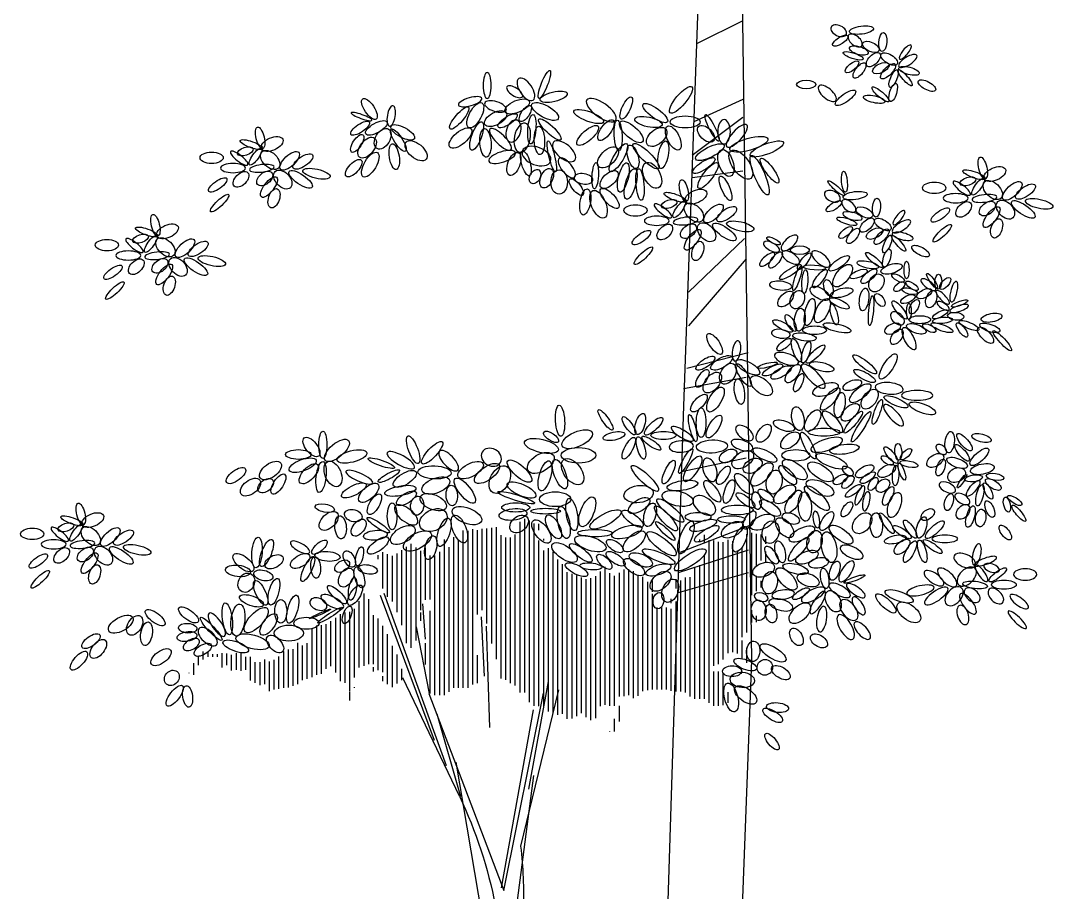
# Model space of a CAD drawing. Header units: millimetres. Extents: x 485872 to 486142, y -52344 to -52207.
# Drawn here: x 485961.587 to 485965.682, y -52337.635 to -52334.176 of the extents above; entities that cross this region are included whole.
import ezdxf

# ---------------------------------------------------------------- set-up
doc = ezdxf.new("R2010")
doc.units = ezdxf.units.MM
doc.header["$LTSCALE"] = 15

# ---------------------------------------------------------------- blocks, each defined once
blk = doc.blocks.new('m4')
at = {"color": 116}
for p, q in [((1153034.28, 193830.52), (1153034.28, 193832.63)), ((1153048.34, 193787.91), (1153048.34, 193831.57)), ((1152959.28, 193826.09), (1152959.28, 193828.42)), ((1152960.84, 193820.57), (1152960.84, 193829.17)), ((1152962.4, 193818.52), (1152962.4, 193829.32)), ((1152963.96, 193809.11), (1152963.96, 193829.66)), ((1152965.53, 193796.71), (1152965.53, 193829.22)), ((1152979.59, 193826.42), (1152979.59, 193829)), ((1153049.9, 193793.1), (1153049.9, 193831.29)), ((1153051.46, 193799.69), (1153051.46, 193831.11)), ((1153053.03, 193804.13), (1153053.03, 193831.02)), ((1153054.59, 193802.62), (1153054.59, 193830.6)), ((1152970.21, 193790.26), (1152970.21, 193826.88)), ((1152971.78, 193789.86), (1152971.78, 193827.39)), ((1152973.34, 193787.8), (1152973.34, 193826.61)), ((1152981.15, 193826.61), (1152981.15, 193827.44)), ((1153032.71, 193827.14), (1153032.71, 193827.65)), ((1153071.78, 193807.51), (1153071.78, 193824.7)), ((1153074.9, 193794.05), (1153074.9, 193824.86)), ((1153076.46, 193791.67), (1153076.46, 193826.01)), ((1153078.03, 193793.23), (1153078.03, 193825.07)), ((1152959.28, 193820.05), (1152959.28, 193823.52)), ((1152967.09, 193795.15), (1152967.09, 193824.65)), ((1152968.65, 193789.81), (1152968.65, 193823.83)), ((1153070.21, 193807.69), (1153070.21, 193822.14)), ((1153073.34, 193804.16), (1153073.34, 193823.75)), ((1153079.59, 193799.19), (1153079.59, 193823.94)), ((1153081.15, 193803.43), (1153081.15, 193822.9)), ((1153082.71, 193806.95), (1153082.71, 193822.13)), ((1153084.28, 193808.51), (1153084.28, 193822.64)), ((1153085.84, 193811.28), (1153085.84, 193823.29)), ((1153087.4, 193821.01), (1153087.4, 193822.32)), ((1152962.4, 193810.37), (1152962.4, 193815.46)), ((1152960.84, 193811.63), (1152960.84, 193813.76)), ((1152987.4, 193808.56), (1152987.4, 193813.97)), ((1152988.96, 193811.32), (1152988.96, 193814.33)), ((1152996.78, 193810.13), (1152996.78, 193813.97)), ((1152990.53, 193806.38), (1152990.53, 193807.83)), ((1153071.76, 193794.48), (1153072.64, 193806.25)), ((1152962.4, 193800.12), (1152962.4, 193802.22)), ((1152963.96, 193800.08), (1152963.96, 193804.1)), ((1153073.34, 193800.54), (1153073.34, 193803.31)), ((1152967.09, 193788.24), (1152967.09, 193794.04)), ((1152963.96, 193787.44), (1152963.96, 193787.61)), ((1153140.53, 193788.69), (1153140.53, 193789.61)), ((1153142.09, 193788.69), (1153142.09, 193789.58)), ((1153143.65, 193788.69), (1153143.65, 193790.36)), ((1153145.21, 193787.82), (1153145.21, 193790.49))]:
    blk.add_line(p, q, dxfattribs=at)
at = {"color": 99}
for p, q in [((1153035.84, 193772.43), (1153035.84, 193832.8)), ((1153037.4, 193773.7), (1153037.4, 193833.74)), ((1153038.96, 193776.92), (1153038.96, 193834.3)), ((1153040.53, 193776.9), (1153040.53, 193833.37)), ((1153042.09, 193779.23), (1153042.09, 193829.11)), ((1153043.65, 193779.93), (1153043.65, 193828.13)), ((1153045.21, 193781.07), (1153045.21, 193828.13)), ((1153046.78, 193781.46), (1153046.78, 193828.91)), ((1153056.15, 193779.53), (1153056.15, 193830.94)), ((1153057.71, 193778.45), (1153057.71, 193830.39)), ((1153059.28, 193778.45), (1153059.28, 193830.46)), ((1153062.4, 193778.45), (1153062.4, 193828.26)), ((1152974.9, 193786.23), (1152974.9, 193826.66)), ((1152976.46, 193785.71), (1152976.46, 193827.18)), ((1152978.03, 193773.41), (1152978.03, 193827.21)), ((1153034.28, 193772.41), (1153034.28, 193827.14)), ((1153060.84, 193778.45), (1153060.84, 193827.21)), ((1153063.96, 193777.13), (1153063.96, 193824.92)), ((1153065.53, 193776.04), (1153065.53, 193827.43)), ((1152979.59, 193774.84), (1152979.59, 193822.38)), ((1153029.59, 193770.04), (1153029.59, 193823.42)), ((1153031.15, 193770.56), (1153031.15, 193824.62)), ((1153032.71, 193771.89), (1153032.71, 193823.89)), ((1153067.09, 193776.04), (1153067.09, 193823.37)), ((1153068.65, 193776.04), (1153068.65, 193822.2)), ((1152981.15, 193774.84), (1152981.15, 193819.01)), ((1152982.71, 193774.84), (1152982.71, 193818.34)), ((1153012.4, 193772.81), (1153012.4, 193818.46)), ((1153026.46, 193769.84), (1153026.46, 193819.33)), ((1153028.03, 193769.52), (1153028.03, 193820.89)), ((1152984.28, 193775.58), (1152984.28, 193815.06)), ((1152985.84, 193776.93), (1152985.84, 193814.93)), ((1152999.9, 193777.28), (1152999.9, 193815.17)), ((1153001.46, 193775.82), (1153001.46, 193815.51)), ((1153003.03, 193775.05), (1153003.03, 193816.98)), ((1153004.59, 193776.02), (1153004.59, 193817.65)), ((1153006.15, 193775.67), (1153006.15, 193817.52)), ((1153007.71, 193775.59), (1153007.71, 193816.48)), ((1153009.28, 193772.43), (1153009.28, 193815.44)), ((1153010.84, 193772.43), (1153010.84, 193816.34)), ((1153013.96, 193772.35), (1153013.96, 193816.9)), ((1153015.53, 193768.38), (1153015.53, 193815.34)), ((1153017.09, 193767.75), (1153017.09, 193814.71)), ((1153020.21, 193770.02), (1153020.21, 193814.96)), ((1153021.78, 193769.09), (1153021.78, 193815.53)), ((1153023.34, 193768.31), (1153023.34, 193816.09)), ((1153024.9, 193768.22), (1153024.9, 193816.64)), ((1152998.34, 193777.67), (1152998.34, 193813.53)), ((1153018.65, 193768.77), (1153018.65, 193814.39)), ((1152987.4, 193777.25), (1152987.4, 193808.55)), ((1152996.78, 193777.85), (1152996.78, 193809.5)), ((1153090.53, 193786.21), (1153090.53, 193807.76)), ((1153092.09, 193785.69), (1153092.09, 193809.6)), ((1152988.96, 193777.25), (1152988.96, 193806.98)), ((1152990.53, 193777.43), (1152990.53, 193804.58)), ((1152992.09, 193777.82), (1152992.09, 193804.94)), ((1152993.65, 193777.85), (1152993.65, 193804.94)), ((1152995.21, 193777.85), (1152995.21, 193804.94)), ((1153093.65, 193785.17), (1153093.65, 193807.04)), ((1153095.21, 193781.87), (1153095.21, 193804.5)), ((1153052.28, 193782.31), (1153053.29, 193801.87)), ((1153070.21, 193776.56), (1153070.21, 193803.9)), ((1153087.4, 193784.25), (1153087.4, 193801.38)), ((1153088.96, 193786.28), (1153088.96, 193802.42)), ((1153096.78, 193777.37), (1153096.78, 193803.59)), ((1153098.34, 193780.12), (1153098.34, 193803.31)), ((1153099.9, 193780.64), (1153099.9, 193802.73)), ((1153101.46, 193783.55), (1153101.46, 193801.53)), ((1153050.51, 193765.35), (1153051.65, 193798.86)), ((1153085.84, 193783.59), (1153085.84, 193798.96)), ((1153103.03, 193786.8), (1153103.03, 193800.49)), ((1153104.59, 193784.67), (1153104.59, 193799.45)), ((1153106.15, 193783.02), (1153106.15, 193799.18)), ((1153107.71, 193782.71), (1153107.71, 193799)), ((1153109.28, 193781.97), (1153109.28, 193798.04)), ((1153084.28, 193779.66), (1153084.28, 193796.15)), ((1152965.53, 193786.68), (1152965.53, 193791.7)), ((1153071.78, 193786.09), (1153071.78, 193793.19)), ((1153082.71, 193778.66), (1153082.71, 193792.31)), ((1153110.84, 193781.45), (1153110.84, 193793.18)), ((1153112.4, 193780.93), (1153112.4, 193792.4)), ((1153113.96, 193779.61), (1153113.96, 193793.35)), ((1153115.53, 193779.08), (1153115.53, 193791.23)), ((1153117.09, 193778.56), (1153117.09, 193791.09)), ((1153054.59, 193780.01), (1153054.59, 193789.2)), ((1153081.15, 193779.89), (1153081.15, 193789.43)), ((1153118.65, 193778.45), (1153118.65, 193790.48)), ((1153120.21, 193778.12), (1153120.21, 193788.74)), ((1153121.78, 193777.85), (1153121.78, 193787.64)), ((1153124.9, 193779.69), (1153124.9, 193787.74)), ((1153129.59, 193780.86), (1153129.59, 193788.69)), ((1153131.15, 193784.35), (1153131.15, 193788.69)), ((1153132.71, 193784.04), (1153132.71, 193789.89)), ((1153134.28, 193784.35), (1153134.28, 193789.89)), ((1153135.84, 193784.15), (1153135.84, 193789.37)), ((1153137.4, 193785.92), (1153137.4, 193789.73)), ((1153138.96, 193785.14), (1153138.96, 193789.89)), ((1153146.78, 193785.89), (1153146.78, 193788.9)), ((1152974.9, 193772.43), (1152974.9, 193783.87)), ((1152976.46, 193772.43), (1152976.46, 193783.87)), ((1153079.59, 193780.95), (1153079.59, 193784.74)), ((1153088.96, 193783.87), (1153088.96, 193785.24)), ((1153103.03, 193785.63), (1153103.03, 193786.73)), ((1153123.34, 193777.35), (1153123.34, 193787.12)), ((1153126.46, 193779.26), (1153126.46, 193786.88)), ((1153128.03, 193780.03), (1153128.03, 193786.88)), ((1153148.34, 193782.74), (1153148.34, 193786.56)), ((1152973.34, 193772.7), (1152973.34, 193783.4)), ((1153085.84, 193780.62), (1153085.84, 193782.31)), ((1153149.9, 193783.26), (1153149.9, 193783.35)), ((1152971.78, 193773.42), (1152971.78, 193776.99)), ((1153095.21, 193778.41), (1153095.21, 193778.64)), ((1153096.78, 193774.24), (1153096.78, 193777.07)), ((1153007.71, 193767.24), (1153007.71, 193772.43)), ((1153009.28, 193764.01), (1153009.28, 193768.2)), ((1153010.84, 193764.01), (1153010.84, 193764.04))]:
    blk.add_line(p, q, dxfattribs=at)
at = {"color": 27}
for p, q in [((1153064.8, 193752.63), (1153085.42, 193809.67)), ((1153068.85, 193760.97), (1153086.68, 193808.98)), ((1153070.49, 193776.57), (1153074.79, 193798.59)), ((1153037.58, 193744.89), (1153031.11, 193780.48)), ((1153060.56, 193742.56), (1153079.22, 193781.76)), ((1153027.86, 193777.8), (1153040.33, 193726.08)), ((1153045.83, 193711.46), (1153032.83, 193776.65)), ((1153070.62, 193776.57), (1153045.83, 193711.46)), ((1153046.71, 193712.28), (1153036.08, 193771.1)), ((1153060.12, 193742.37), (1153067.96, 193769.73)), ((1153046.83, 193666.11), (1153061.64, 193753.86)), ((1153036.08, 193749.48), (1153046.59, 193669.64))]:
    blk.add_line(p, q, dxfattribs=at)
for centre, start, end in [((1153196, 193678.1), 154.547, 183.6902), ((1153189.35, 193709), 173.4603, 181.5354)]:
    blk.add_arc(centre, 150, start, end, dxfattribs=at)
at = {"color": 116, "extrusion": (0, 0, -1)}
for centre, major_axis, ratio in [((1152927.68, 193995.92), (-3.98, 0.54), 0.329118), ((1152920.64, 193991.95), (-0.26, 3.13), 0.42054), ((1152924.59, 193990.37), (2.68, 1.29), 0.508888), ((1152918.52, 193986.36), (2.67, 1.65), 0.480617), ((1152928.56, 193989.17), (3.1, 0.91), 0.409174), ((1152930.42, 193987.43), (3.32, 1.08), 0.270347), ((1153032.48, 193977.97), (-1.83, 4.63), 0.208689), ((1152917.2, 193975.27), (-0.93, 3), 0.360462), ((1152921.4, 193974.66), (2.77, 2.4), 0.257473), ((1153029.43, 193973.88), (-4.5, 1.08), 0.34686), ((1152923.48, 193973.04), (3.58, 0.78), 0.308968), ((1152995.83, 193968.48), (4.02, 2.93), 0.322519), ((1153005.43, 193970.15), (-1.69, 3.64), 0.329118), ((1153090.3, 193969.84), (2.23, 3.34), 0.399643), ((1153017.85, 193967.35), (4.92, 1.81), 0.306393), ((1152998.11, 193965.54), (4.53, 0.95), 0.34686), ((1153126.42, 193960.29), (0.83, 3.57), 0.360462), ((1152958.96, 193956.62), (-5.53, 2.15), 0.28625), ((1152964.9, 193958.17), (-6.3, 1.78), 0.302788), ((1153122.46, 193958.28), (-3.51, 1.56), 0.540694), ((1153129.29, 193958.05), (3.7, 1.33), 0.264339), ((1153112.3, 193952.46), (-3.17, 2.17), 0.417809), ((1153116.66, 193952.7), (-2.98, 2.82), 0.437157), ((1153123.13, 193952.99), (2.73, 2.7), 0.614425), ((1153127.97, 193954.09), (-1.92, 2.71), 0.313033), ((1152883.63, 193948.33), (-3.51, 1.56), 0.540694), ((1152887.58, 193950.34), (0.83, 3.57), 0.360462), ((1153015.68, 193947.75), (-0.29, 4.36), 0.237905), ((1152890.45, 193948.1), (3.7, 1.33), 0.264339), ((1152933.31, 193945.77), (0.31, 3.48), 0.270347), ((1152873.47, 193942.51), (-3.17, 2.17), 0.417809), ((1152877.83, 193942.75), (-2.98, 2.82), 0.437157), ((1152884.3, 193943.04), (2.73, 2.7), 0.614425), ((1152889.14, 193944.14), (-1.92, 2.71), 0.313033), ((1152936, 193943.63), (2.75, 2.43), 0.205978), ((1152929.78, 193941.19), (-3.98, 0.54), 0.329118), ((1152922.74, 193937.22), (-0.26, 3.13), 0.42054), ((1152926.7, 193935.65), (2.68, 1.29), 0.508888), ((1152920.62, 193931.64), (2.67, 1.65), 0.480617), ((1152930.66, 193934.45), (3.1, 0.91), 0.409174), ((1152932.53, 193932.71), (3.32, 1.08), 0.270347), ((1153161.03, 193931.4), (0.83, 3.57), 0.360462), ((1152956.76, 193926.22), (2.23, 1.16), 0.329118), ((1152919.3, 193920.54), (-0.93, 3), 0.360462), ((1152923.5, 193919.94), (2.77, 2.4), 0.257473), ((1152912.76, 193916.59), (0, 2.88), 0.294924), ((1152917.73, 193916.98), (-3.5, 1.08), 0.411957), ((1152925.58, 193918.32), (3.58, 0.78), 0.308968), ((1152943.22, 193917.42), (3.7, 0.22), 0.222639), ((1152887.75, 193850.75), (-3.91, 0.77), 0.426863), ((1152991.41, 193849.75), (-1.8, 3.88), 0.308968), ((1152999.24, 193847.67), (4.39, 4.13), 0.250757), ((1153032.29, 193848.5), (-1.39, 4.96), 0.366572), ((1153068.77, 193849.66), (5.49, 0.23), 0.394792), ((1153086.37, 193852.72), (4.37, 1.52), 0.204035), ((1152894.45, 193846.81), (-1.53, 2.25), 0.207959), ((1153068.34, 193845.32), (-4.55, 1.78), 0.502073), ((1152971.44, 193843.34), (-1.27, 3.9), 0.368132), ((1152976.99, 193843.45), (2.51, 3.47), 0.375175), ((1152986.86, 193845.33), (-5.08, 0.82), 0.311586), ((1153040.04, 193843.85), (4.71, 2.08), 0.366572), ((1153063.1, 193842.02), (0.2, 3.4), 0.554558), ((1152962.37, 193840.31), (0.61, 2.9), 0.508888), ((1152966.02, 193840.47), (3, 2.25), 0.35208), ((1153018.32, 193836.64), (-1.95, 4.86), 0.414532), ((1153041.79, 193841.32), (6.09, 1.88), 0.148135), ((1153069.2, 193839.82), (4.28, 1.75), 0.530492), ((1152957.87, 193837.89), (3.33, 2.4), 0.414148), ((1153023.39, 193835.74), (0.97, 5.32), 0.331393)]:
    blk.add_ellipse(centre, major_axis=major_axis, ratio=ratio, dxfattribs=at)
at = {"color": 116}
for centre, major_axis, ratio in [((1152935.21, 193995.72), (2.54, 1.16), 0.60828), ((1152929.78, 193992.49), (2.17, 1.76), 0.540694), ((1152913.2, 193988.64), (-1.89, 2.29), 0.318055), ((1152912.37, 193985.73), (-2.97, 1.84), 0.378486), ((1153038.59, 193976.35), (2.38, 3.55), 0.485521), ((1152938.99, 193975), (2.84, 2.39), 0.445277), ((1153013.67, 193969.46), (4.78, 3.36), 0.403503), ((1153048.64, 193970.67), (3.57, 1.15), 0.427525), ((1153083.08, 193967.54), (-0.56, 3.36), 0.38819), ((1153092.91, 193967.34), (3.45, 1.24), 0.180231), ((1152968.89, 193960.93), (-3.32, 3.59), 0.347589), ((1153133.35, 193953.58), (2.83, 2.19), 0.290128), ((1153135.38, 193950.29), (4.1, 0), 0.368132), ((1152894.52, 193943.63), (2.83, 2.19), 0.290128), ((1152896.55, 193940.34), (4.1, 0), 0.368132), ((1152937.31, 193940.99), (2.54, 1.16), 0.60828), ((1152931.88, 193937.76), (2.17, 1.76), 0.540694), ((1152915.3, 193933.92), (-1.89, 2.29), 0.318055), ((1152995.33, 193932.87), (4.1, 0), 0.368132), ((1152914.47, 193931), (-2.97, 1.84), 0.378486), ((1152951.49, 193925.55), (-2.57, 2.36), 0.439314), ((1152957.42, 193924.28), (2.57, 1.44), 0.440565), ((1152941.09, 193920.27), (2.84, 2.39), 0.445277), ((1152951.08, 193920.7), (2.87, 1.79), 0.453485), ((1152932.19, 193850.13), (1.8, 1.23), 0.519066), ((1153093.65, 193848.08), (4.4, 1.92), 0.275262), ((1152899.3, 193844.7), (2.64, 1.28), 0.521383), ((1152894.33, 193840.84), (2.37, 1.45), 0.530492), ((1152979.63, 193838.76), (3.5, 2.47), 0.595867)]:
    blk.add_ellipse(centre, major_axis=major_axis, ratio=ratio, dxfattribs=at)
at = {"color": 116, "extrusion": (0, 0, -1)}
for centre, major_axis, ratio in [((1152934.67, 193992.42), (-2.5, 1.59), 0.381666), ((1152923.74, 193986.15), (-2.08, 2.12), 0.508888), ((1152918.9, 193982.32), (-2.3, 2.39), 0.398406), ((1152921.27, 193983.36), (-2.64, 1.35), 0.508888), ((1152928.34, 193982.57), (-1.87, 2.41), 0.432555), ((1152930.77, 193983.75), (-2.15, 1.78), 0.40552), ((1152911.96, 193982.46), (3.38, 0.88), 0.351451), ((1152913.28, 193980.18), (2.31, 2.62), 0.243312), ((1152917.06, 193979.9), (-1.21, 2.9), 0.330424), ((1152906.05, 193977.57), (2.84, 1.54), 0.409174), ((1152945.95, 193977.91), (3.16, 0), 0.447471), ((1152932.96, 193973.52), (-3.29, 2.33), 0.321494), ((1153032.24, 193969.01), (4.35, 2.42), 0.398406), ((1153041.49, 193970.67), (-4.01, 1.72), 0.454183), ((1153055.32, 193967.75), (-2.16, 4.09), 0.428474), ((1153036.63, 193963.14), (-0.42, 4.87), 0.270347), ((1153038.78, 193968.34), (-1.69, 2.55), 0.432555), ((1153044.66, 193965.95), (-3.14, 2.06), 0.35208), ((1153048.6, 193966.65), (-3.53, 1.91), 0.517185), ((1153060.61, 193966.86), (-3.03, 3.61), 0.28036), ((1153003.75, 193962.27), (3.74, 3.28), 0.398406), ((1153008.11, 193961.13), (0.28, 4.97), 0.265604), ((1153012.12, 193962.84), (-2.35, 3.26), 0.423152), ((1153018.17, 193961.11), (-3.46, 3.07), 0.367264), ((1153030.7, 193963.09), (3.61, 3.42), 0.265604), ((1153054.87, 193960.88), (-1.71, 4.67), 0.322519), ((1153079.29, 193962.1), (3.84, 2.08), 0.389299), ((1153088.02, 193963.58), (-3.5, 1.97), 0.399643), ((1153093.37, 193963.48), (-3.03, 2.07), 0.360462), ((1152995.36, 193960.6), (-3.04, 2.62), 0.587711), ((1153034.12, 193959.47), (0.2, 4.71), 0.360462), ((1153060.23, 193960.23), (-3.53, 2.99), 0.448878), ((1153080.78, 193959.55), (2.36, 3.67), 0.302788), ((1153085.91, 193959.98), (-1.89, 3.24), 0.628714), ((1153094.34, 193958.45), (-1.84, 2.86), 0.415918), ((1152998.87, 193954.23), (4.2, 4.07), 0.274382), ((1153003.19, 193954.04), (1.14, 3.85), 0.423152), ((1153007.97, 193953.74), (-2.75, 4.56), 0.30137), ((1153011.45, 193953.83), (-3.07, 3.1), 0.540694), ((1153030.03, 193954.17), (1.24, 5.09), 0.180231), ((1153074.87, 193956.03), (3.33, 2.82), 0.540694), ((1153082.1, 193954.07), (0.65, 4.23), 0.375175), ((1153091.07, 193957.07), (-2.49, 3.15), 0.564202), ((1152961.34, 193947.97), (2.78, 6.5), 0.240308), ((1152967.56, 193951.44), (3.26, 4.54), 0.490004), ((1153038.59, 193951.86), (1.16, 4.12), 0.331037), ((1153042.54, 193951.66), (-1.39, 3.77), 0.493677), ((1153090.02, 193951.43), (-2.34, 3.99), 0.428474), ((1153131.32, 193955.87), (-2.57, 0.85), 0.488369), ((1153142.46, 193953.71), (-3.84, 0), 0.49154), ((1152958.05, 193949.47), (2.91, 4.04), 0.265604), ((1152996.89, 193947.9), (2.14, 4.1), 0.571299), ((1153006.39, 193947.17), (-1.17, 4.84), 0.322519), ((1153095.49, 193950.27), (-2.49, 2.69), 0.437704), ((1152892.49, 193945.92), (-2.57, 0.85), 0.488369), ((1153000.88, 193944.87), (0.42, 5.22), 0.252324), ((1153003.97, 193945.05), (-1.4, 5.05), 0.324416), ((1153011.08, 193946.52), (-2.69, 2.61), 0.528119), ((1153027.61, 193945.67), (0, 4.02), 0.681744), ((1153031.72, 193946.96), (-1.32, 3.14), 0.582286), ((1153035.56, 193947.48), (-1.25, 2.2), 0.671206), ((1153107.8, 193948.44), (4.51, 1.03), 0.326457), ((1153113.05, 193946.57), (3.81, 2.62), 0.34686), ((1153118.93, 193946.5), (2.49, 2.69), 0.643683), ((1153123.51, 193944.01), (-2.48, 3.27), 0.39114), ((1153124.92, 193946.85), (-2.37, 1.93), 0.617936), ((1153132.75, 193946.56), (-2.22, 2.22), 0.600771), ((1152903.63, 193943.76), (-3.84, 0), 0.49154), ((1153021.93, 193944.03), (2.14, 2.65), 0.38819), ((1153140.45, 193944.73), (-2.97, 2.14), 0.360462), ((1153010.92, 193940.25), (2.9, 3.14), 0.397244), ((1153014.58, 193938.34), (1.9, 4.5), 0.482762), ((1153018.97, 193939.09), (-0.72, 4.31), 0.389299), ((1153121.84, 193940.31), (-1.06, 3.14), 0.540694), ((1153139.82, 193938.71), (-2.97, 2.83), 0.253091), ((1152868.97, 193938.49), (4.51, 1.03), 0.326457), ((1152874.22, 193936.62), (3.81, 2.62), 0.34686), ((1152880.1, 193936.55), (2.49, 2.69), 0.643683), ((1152884.68, 193934.06), (-2.48, 3.27), 0.39114), ((1152886.09, 193936.9), (-2.37, 1.93), 0.617936), ((1152893.92, 193936.61), (-2.22, 2.22), 0.600771), ((1152901.62, 193934.78), (-2.97, 2.14), 0.360462), ((1152936.77, 193937.69), (-2.5, 1.59), 0.381666), ((1153002.4, 193936.29), (-3.84, 0), 0.49154), ((1152925.85, 193931.43), (-2.08, 2.12), 0.508888), ((1152883.01, 193930.36), (-1.06, 3.14), 0.540694), ((1152900.99, 193928.76), (-2.97, 2.83), 0.253091), ((1152921.01, 193927.6), (-2.3, 2.39), 0.398406), ((1152923.37, 193928.64), (-2.64, 1.35), 0.508888), ((1152930.45, 193927.85), (-1.87, 2.41), 0.432555), ((1152932.87, 193929.02), (-2.15, 1.78), 0.40552), ((1152967.74, 193931.02), (4.51, 1.03), 0.326457), ((1152914.06, 193927.74), (3.38, 0.88), 0.351451), ((1152915.39, 193925.45), (2.31, 2.62), 0.243312), ((1152919.16, 193925.17), (-1.21, 2.9), 0.330424), ((1152908.15, 193922.84), (2.84, 1.54), 0.409174), ((1152948.05, 193923.18), (3.16, 0), 0.447471), ((1152935.06, 193918.8), (-3.29, 2.33), 0.321494), ((1152946.63, 193919.47), (-2.05, 2.69), 0.313951), ((1152956.05, 193919.9), (-1.99, 2.6), 0.396509), ((1152933.92, 193914.72), (-2.79, 3.5), 0.474756), ((1152951.15, 193915.91), (-3.57, 2.32), 0.249551), ((1152901.5, 193851.26), (-1.04, 2.74), 0.444141), ((1152911.96, 193852.41), (3, 0.59), 0.339865), ((1152914.32, 193849.93), (1.01, 2.79), 0.28625), ((1152916.42, 193848.64), (-0.2, 3.4), 0.305007), ((1152919.39, 193850.15), (-2.79, 1.62), 0.52608), ((1152926.62, 193850.05), (-2.94, 1.71), 0.443646), ((1152941.21, 193849.84), (4.06, 2.73), 0.444141), ((1152949.72, 193850.58), (3.9, 2.95), 0.444141), ((1152960.6, 193848.98), (-3.32, 3.59), 0.444141), ((1152963.65, 193851.82), (-2.95, 1.7), 0.637741), ((1152973.33, 193848.67), (-1.88, 2.94), 0.432555), ((1153023.17, 193849.91), (2.92, 4.03), 0.569151), ((1153027.34, 193849.11), (1.79, 4.83), 0.366572), ((1153040.71, 193850.1), (3.85, 3.43), 0.366572), ((1153047.2, 193847.28), (-2.26, 4.33), 0.637246), ((1153051.44, 193849.32), (-3.98, 2.84), 0.444141), ((1153056.87, 193850.4), (-4.09, 2.17), 0.469281), ((1153102.34, 193849.15), (1.7, 4.11), 0.593703), ((1153106.29, 193848.15), (-0.6, 5.12), 0.311586), ((1153110.31, 193849.23), (-2.84, 3.08), 0.473107), ((1153112.38, 193852.03), (-4.42, 1.65), 0.400514), ((1153123, 193850.27), (-3.4, 2.45), 0.540694), ((1152883.52, 193848.17), (2.9, 0.41), 0.38621), ((1152890.62, 193847.7), (-2.91, 0.39), 0.38621), ((1152896.22, 193848.79), (-2.74, 1.43), 0.733144), ((1152925.62, 193847.89), (-2.44, 1.69), 0.381666), ((1152932.16, 193846.42), (-1.78, 1.92), 0.504647), ((1152934.68, 193847.31), (-2.27, 1.31), 0.504647), ((1152956.53, 193846.47), (-0.89, 3.92), 0.634727), ((1153078.62, 193847.53), (-3.71, 2.3), 0.432555), ((1153083.87, 193848.45), (-3.52, 1.94), 0.235084), ((1153120.4, 193845.79), (-2.06, 3.24), 0.417809), ((1153134.42, 193848.62), (-3.06, 2.33), 0.442386), ((1152884.13, 193845.67), (2.52, 1.6), 0.436349), ((1152885.86, 193843.5), (1.33, 2.62), 0.366899), ((1152888.56, 193842.11), (-0.84, 3.51), 0.313446), ((1152890.78, 193844.38), (-2.08, 2.56), 0.326133), ((1152918.84, 193841.86), (-1.48, 3.07), 0.38819), ((1152920.61, 193845.27), (-1.86, 1.84), 0.684879), ((1152923.84, 193845.86), (-1.3, 2.07), 0.502073), ((1152930.32, 193843.54), (-2.59, 1.94), 0.321493), ((1152941.4, 193844.5), (4.5, 1.92), 0.444141), ((1152942.39, 193841.16), (3.89, 3.89), 0.343298), ((1152953.08, 193842.43), (-3.38, 2.62), 0.50759), ((1153001.34, 193842.48), (-4.84, 0.65), 0.579315), ((1153058.78, 193843.63), (3.23, 4.01), 0.366572), ((1153080.07, 193843.57), (-5.15, 0.93), 0.306393), ((1153090.55, 193842.9), (-3.08, 2.84), 0.473107), ((1153095.46, 193843.72), (-4.06, 2.03), 0.35353), ((1153124.59, 193845.28), (-2.33, 1.84), 0.63611), ((1153129.61, 193844.79), (-3.06, 2.33), 0.589847), ((1152877.08, 193840.39), (2.36, 1.47), 0.34686), ((1152898.78, 193839.86), (-0.83, 2.81), 0.463452), ((1152916.76, 193838.89), (-1.43, 4.12), 0.454183), ((1152946.38, 193838.39), (0.28, 4.88), 0.444141), ((1152950.23, 193839.98), (-2.31, 3.7), 0.410927), ((1152959.26, 193841.92), (2.5, 1.91), 0.42054), ((1152988.47, 193841.05), (5.11, 1.13), 0.468601), ((1153028.91, 193840.81), (5.15, 0), 0.476544), ((1153074.53, 193838.65), (-0.38, 3.12), 0.690886), ((1153078.08, 193841.12), (-3.17, 2.01), 0.427525), ((1153088.64, 193839.14), (-1.92, 3.33), 0.417809), ((1152879.61, 193839.03), (0.59, 2.5), 0.419313), ((1152885.27, 193837.51), (1.15, 2.7), 0.444141), ((1152990.86, 193837.06), (4.37, 3.75), 0.262155), ((1153001.17, 193838.69), (-3.41, 2.12), 0.470168)]:
    blk.add_ellipse(centre, major_axis=major_axis, ratio=ratio, start_param=3.141593, end_param=9.424778, dxfattribs=at)
at = {"color": 60}
for centre, major_axis, ratio in [((1153051.39, 193977.62), (0, 4.28), 0.308968), ((1153042.31, 193975.55), (2.56, 1.66), 0.432555), ((1152973.09, 193962.31), (0, 4.02), 0.517185), ((1152993.29, 193936.16), (2.83, 2.19), 0.290128), ((1153167.96, 193924.69), (2.83, 2.19), 0.290128), ((1153169.99, 193921.4), (4.1, 0), 0.368132)]:
    blk.add_ellipse(centre, major_axis=major_axis, ratio=ratio, dxfattribs=at)
at = {"color": 60, "extrusion": (0, 0, -1)}
for centre, major_axis, ratio in [((1152987.35, 193972.85), (-3.58, 4.29), 0.30414), ((1152977.06, 193963.62), (2.2, 4.37), 0.193105), ((1152979.07, 193961.64), (2.43, 2.38), 0.582286), ((1152985.95, 193965.55), (-4.98, 0), 0.398406), ((1152986.36, 193942.87), (0.83, 3.57), 0.360462), ((1152982.4, 193940.86), (-3.51, 1.56), 0.540694), ((1152989.23, 193940.63), (3.7, 1.33), 0.264339), ((1152972.24, 193935.04), (-3.17, 2.17), 0.417809), ((1152976.61, 193935.28), (-2.98, 2.82), 0.437157), ((1152983.07, 193935.58), (2.73, 2.7), 0.614425), ((1152987.91, 193936.67), (-1.92, 2.71), 0.313033), ((1153157.07, 193929.38), (-3.51, 1.56), 0.540694), ((1153163.9, 193929.16), (3.7, 1.33), 0.264339), ((1153151.28, 193923.81), (-2.98, 2.82), 0.437157), ((1153157.74, 193924.1), (2.73, 2.7), 0.614425), ((1153162.58, 193925.2), (-1.92, 2.71), 0.313033), ((1153146.91, 193923.57), (-3.17, 2.17), 0.417809)]:
    blk.add_ellipse(centre, major_axis=major_axis, ratio=ratio, dxfattribs=at)
at = {"color": 116}
for centre, major_axis, ratio in [((1153057.02, 193972.24), (-3.86, 1.1), 0.329118), ((1153039.79, 193960.34), (-0.93, 4.8), 0.540694), ((1153042.7, 193962.53), (-1.18, 3.56), 0.628714), ((1153047.01, 193959.8), (3.49, 3.42), 0.328278), ((1153051.95, 193958.61), (0.32, 4.62), 0.428474), ((1153025.97, 193955.87), (3.54, 2.98), 0.510088), ((1153035.08, 193954.26), (4.67, 1.72), 0.588123), ((1153046.43, 193954), (-4.4, 1.43), 0.367264), ((1153025.08, 193950.39), (2.53, 3.12), 0.423152), ((1153125.87, 193950.22), (-4.07, 0.48), 0.299107), ((1153019.57, 193946.74), (3.11, 0.48), 0.540694), ((1152887.04, 193940.27), (-4.07, 0.48), 0.299107), ((1152958.84, 193920.1), (-2.41, 2.05), 0.372892), ((1152952.05, 193848.77), (2.83, 2.85), 0.399643), ((1152977.8, 193850.53), (1.24, 3.82), 0.540694), ((1152966.52, 193845.87), (2.9, 3.14), 0.419314), ((1152928.23, 193842.09), (-1.38, 3.11), 0.305007), ((1152926.1, 193840.12), (-0.64, 3.17), 0.35072)]:
    blk.add_ellipse(centre, major_axis=major_axis, ratio=ratio, start_param=3.141593, end_param=9.424778, dxfattribs=at)
at = {"color": 60, "extrusion": (0, 0, -1)}
for centre, major_axis, ratio in [((1152989.89, 193960.26), (1.92, 3.92), 0.454183), ((1152977.78, 193955.55), (-4.69, 2.33), 0.324416), ((1152993.16, 193954.71), (-0.84, 4.55), 0.34686), ((1152972.49, 193952), (1.49, 4.38), 0.510088), ((1152978.39, 193947.82), (-3.14, 4.19), 0.306393), ((1152979.79, 193951.13), (-3.65, 2.39), 0.302788), ((1152972.61, 193943.63), (1.75, 4), 0.302788), ((1152991.26, 193938.45), (-2.57, 0.85), 0.488369), ((1152972.99, 193929.16), (3.81, 2.62), 0.34686), ((1152978.87, 193929.09), (2.49, 2.69), 0.643683), ((1152984.86, 193929.43), (-2.37, 1.93), 0.617936), ((1152992.69, 193929.15), (-2.22, 2.22), 0.600771), ((1152983.45, 193926.59), (-2.48, 3.27), 0.39114), ((1153000.4, 193927.31), (-2.97, 2.14), 0.360462), ((1153165.93, 193926.98), (-2.57, 0.85), 0.488369), ((1152981.78, 193922.89), (-1.06, 3.14), 0.540694), ((1152999.76, 193921.29), (-2.97, 2.83), 0.253091), ((1153177.07, 193924.82), (-3.84, 0), 0.49154), ((1153142.41, 193919.55), (4.51, 1.03), 0.326457), ((1153147.66, 193917.68), (3.81, 2.62), 0.34686), ((1153153.54, 193917.61), (2.49, 2.69), 0.643683), ((1153159.53, 193917.96), (-2.37, 1.93), 0.617936), ((1153167.36, 193917.67), (-2.22, 2.22), 0.600771), ((1153158.12, 193915.12), (-2.48, 3.27), 0.39114), ((1153175.06, 193915.83), (-2.97, 2.14), 0.360462)]:
    blk.add_ellipse(centre, major_axis=major_axis, ratio=ratio, start_param=3.141593, end_param=9.424778, dxfattribs=at)
at = {"color": 60}
for centre in [(1152985.81, 193932.8), (1153160.48, 193921.33)]:
    blk.add_ellipse(centre, major_axis=(-4.07, 0.48), ratio=0.299107, start_param=3.141593, end_param=9.424778, dxfattribs=at)
at = {"color": 99, "extrusion": (0, 0, -1)}
for centre, major_axis, ratio in [((1152925.23, 193914.51), (-2.48, 2.21), 0.398406), ((1152928.62, 193915.29), (-2.83, 1.16), 0.370761), ((1152941.45, 193913.74), (-2.25, 2.95), 0.318055), ((1152948.9, 193913.84), (-1.32, 4.05), 0.194095), ((1152922.75, 193912.32), (-1.51, 2.75), 0.750963), ((1152946.4, 193912.76), (-0.25, 3.92), 0.240308), ((1153156.45, 193911.41), (-1.06, 3.14), 0.540694), ((1152904.63, 193906.94), (-0.97, 2.8), 0.572499), ((1152906.91, 193908.75), (-2.49, 1.27), 0.473107), ((1152915.19, 193911.07), (-1.67, 1.41), 0.519066), ((1152926.81, 193906.85), (-0.52, 3.72), 0.402377), ((1152941.47, 193908.87), (3.1, 1.83), 0.49154), ((1152948.91, 193906.8), (-1.33, 2.87), 0.708495), ((1152952.73, 193907.01), (-2.31, 2.32), 0.540694), ((1153174.43, 193909.81), (-2.97, 2.83), 0.253091), ((1152910.24, 193904.44), (-1.27, 2.29), 0.504647), ((1152912.35, 193906.98), (-2.37, 1.12), 0.432555), ((1152921.62, 193906.64), (1.39, 2.01), 0.540694), ((1152924.5, 193903.15), (-0.48, 4.95), 0.151774), ((1152935, 193905.56), (3.25, 1.55), 0.327693), ((1152936.7, 193901.92), (0.92, 3.48), 0.294924), ((1152892.14, 193898.22), (3.29, 1.4), 0.290128), ((1152896.54, 193901.27), (2.69, 0.26), 0.488369), ((1152908.43, 193900.17), (3.58, 0), 0.369254), ((1152881.16, 193893.21), (3.02, 3.27), 0.212037), ((1152885.28, 193897.45), (3.32, 1.08), 0.351451), ((1152886.69, 193895.05), (2.42, 2.52), 0.432555), ((1152894.45, 193896.78), (1.75, 2.29), 0.360462), ((1152901.06, 193897.5), (3.61, 1.3), 0.270347), ((1152905.3, 193897.37), (2.15, 1.16), 0.424831), ((1152909.55, 193897.13), (3.21, 1.12), 0.415918), ((1152911.95, 193893.9), (1.83, 3.67), 0.368132), ((1152916.02, 193894.5), (-1.62, 2.38), 0.557078), ((1152917.37, 193897.2), (-2.46, 1.33), 0.574487), ((1152935.74, 193897.47), (4.56, 1.1), 0.276634), ((1152943.17, 193896.68), (3.93, 0), 0.360462), ((1152946.53, 193894.45), (3.89, 0.53), 0.330424), ((1152953.2, 193891.93), (-2.3, 1.84), 0.400514), ((1152940.86, 193884.6), (4.03, 0.97), 0.341491), ((1152958.77, 193885.1), (-3.28, 0.81), 0.209301), ((1152965.21, 193884.42), (3.84, 2.08), 0.389299), ((1152971.82, 193882.29), (-1.89, 3.24), 0.628714), ((1152973.94, 193885.89), (-3.5, 1.97), 0.399643), ((1152979.28, 193885.79), (-3.03, 2.07), 0.360462), ((1152950.36, 193882.34), (-2.15, 2.89), 0.45877), ((1152954.23, 193882.68), (-3.34, 1.86), 0.370761), ((1152957.05, 193883.54), (-3.31, 1.68), 0.318055), ((1152966.69, 193881.86), (2.36, 3.67), 0.302788), ((1152976.98, 193879.38), (-2.49, 3.15), 0.564202), ((1152980.25, 193880.76), (-1.84, 2.86), 0.415918), ((1152928.09, 193875.86), (-3.31, 2.84), 0.410927), ((1152930.71, 193878.51), (-3.02, 1.15), 0.467627), ((1152939.56, 193877.08), (-4.15, 1.34), 0.454183), ((1152948.43, 193879.33), (-1.32, 2.99), 0.360462), ((1152960.78, 193878.34), (3.33, 2.82), 0.540694), ((1152968.02, 193876.38), (0.65, 4.23), 0.375175), ((1152924.96, 193873.88), (-2.2, 3.04), 0.578417), ((1152934.87, 193871.88), (-0.74, 4.21), 0.397244), ((1152938.01, 193873.93), (-2.98, 3.54), 0.34686), ((1152975.94, 193873.74), (-2.34, 3.99), 0.428474), ((1152981.4, 193872.58), (-2.49, 2.69), 0.437704), ((1152907.53, 193870.84), (4.35, 1.57), 0.326457), ((1152916.29, 193873.05), (3.94, 1.68), 0.286899), ((1152922.46, 193869.66), (-1.48, 4.11), 0.216278), ((1152931.39, 193869.52), (-2.69, 2.61), 0.528119), ((1152927.79, 193864.77), (-3.14, 5.04), 0.17493), ((1152930.41, 193866.26), (-2.97, 3.54), 0.224439), ((1152937.26, 193866.35), (3.07, 3.46), 0.367264), ((1152943.82, 193866.79), (-2.09, 3.43), 0.493677), ((1152888.01, 193861.03), (3.19, 0.85), 0.394792), ((1152893.63, 193859.63), (2.36, 2.74), 0.360462), ((1152940.03, 193862.97), (5.24, 0), 0.252324), ((1152945.25, 193858.55), (2.3, 4.41), 0.265604), ((1152951.26, 193860.22), (-2.83, 2.33), 0.566441), ((1152993.1, 193861.89), (4.19, 0), 0.315405), ((1153009.48, 193861.67), (-3.59, 0.76), 0.360462), ((1152977.1, 193858.23), (-5.15, 0.22), 0.421558), ((1152997.12, 193859.33), (3.08, 2.14), 0.276634), ((1153000.55, 193857.78), (1.04, 3.7), 0.319501), ((1153004.6, 193857.65), (-1.87, 3.55), 0.329118), ((1152903.28, 193853.62), (-2.59, 1.78), 0.594763), ((1152937.6, 193853.36), (5.14, 1.95), 0.343298), ((1152966.93, 193853.87), (-3.32, 2.26), 0.611219), ((1152971.77, 193855.1), (-2.72, 1.57), 0.600771), ((1152985.77, 193853.41), (-2.18, 4.08), 0.204035), ((1153021.21, 193855.31), (5.76, 0), 0.442386), ((1153033.69, 193852.78), (-4.18, 2.53), 0.579315), ((1153113.8, 193855.59), (-4.19, 0), 0.382991)]:
    blk.add_ellipse(centre, major_axis=major_axis, ratio=ratio, start_param=3.141593, end_param=9.424778, dxfattribs=at)
for centre, major_axis, ratio in [((1152900.02, 193912.13), (-1.61, 1.84), 0.463452), ((1152902.29, 193912.73), (-0.11, 2.44), 0.463452), ((1152904.35, 193912.99), (1.71, 2.43), 0.254444), ((1152915.57, 193913.91), (2.05, 1.16), 0.400514), ((1152897.16, 193909.4), (-0.81, 3.49), 0.263753), ((1152911, 193911.37), (2.03, 1.35), 0.38621), ((1152911.76, 193909.56), (2.54, 0.63), 0.360463), ((1152934.23, 193909.08), (-3.7, 0.94), 0.370761), ((1152895.25, 193905.52), (-2.71, 0.98), 0.262154), ((1152915.11, 193903.38), (2.34, 2.93), 0.301783), ((1152940.59, 193903.16), (-1.93, 3.91), 0.45959), ((1152944.77, 193902.68), (-1.06, 4.46), 0.334715), ((1152901.66, 193901.95), (-2.51, 1.23), 0.337934), ((1152912, 193902.88), (0, 2.71), 0.279068), ((1152948.09, 193900.13), (-0.44, 3.79), 0.463452), ((1152884.67, 193900.81), (-3.43, 0.65), 0.40552), ((1152900.86, 193899.92), (-3.3, 0.3), 0.313033), ((1152951.07, 193899.07), (1.59, 2.73), 0.372892), ((1152953.69, 193898.1), (3.26, 1.76), 0.318055), ((1152945.97, 193889.44), (-1.14, 3.53), 0.318055), ((1152949.18, 193890.08), (1.29, 3.83), 0.292267), ((1152976.21, 193892.15), (2.23, 3.34), 0.399643), ((1152942.87, 193888.8), (-2.97, 2.89), 0.284576), ((1152918.83, 193884.71), (-2.66, 4.1), 0.328278), ((1152926.61, 193885.4), (3.85, 3.01), 0.251036), ((1152926.67, 193881.56), (3.53, 1.91), 0.305609), ((1152948.7, 193867.45), (0.77, 3.94), 0.493677), ((1152980.68, 193866.08), (0, 4.89), 0.328278), ((1153000.8, 193865.67), (-1.05, 3.51), 0.411957), ((1153012.28, 193867.04), (2.34, 3.37), 0.253091), ((1153027.29, 193866.74), (0.31, 5.14), 0.293258), ((1152953.29, 193865.1), (3.47, 1.18), 0.437704), ((1152959.99, 193862.59), (-1.97, 2.77), 0.554558), ((1152976.42, 193864.83), (-2.24, 3.64), 0.375175), ((1152983.45, 193864.31), (1.12, 4.49), 0.204035), ((1152996.4, 193864.92), (-2.92, 2.76), 0.329118), ((1153004.52, 193865.1), (2.04, 2.94), 0.316504), ((1153021.65, 193860.65), (-4.94, 2.2), 0.453485), ((1153030.26, 193861.41), (2.4, 1.59), 0.426001), ((1153105.69, 193858.77), (0, 4.54), 0.291143), ((1152894.43, 193856.14), (2.24, 2.63), 0.327693), ((1152915.5, 193856.47), (0.16, 2.79), 0.40552), ((1152933.34, 193857.33), (-4.84, 0.65), 0.328278), ((1153033.47, 193858.4), (5.61, 1.32), 0.376847), ((1153069.57, 193856.16), (-3.32, 3.59), 0.308968), ((1153075.85, 193857.16), (1.7, 4.58), 0.308968), ((1153101.06, 193856.94), (-3.87, 3.26), 0.447471), ((1153109.47, 193858.06), (2.39, 3.01), 0.49154), ((1152888.72, 193854.8), (-2.94, 2.69), 0.369948), ((1152912.97, 193855.68), (-1.73, 1.72), 0.424831), ((1152917.95, 193855.4), (2.11, 2.67), 0.332735), ((1152949.37, 193855.31), (-4.63, 0), 0.408071), ((1153096.1, 193854.93), (-4.91, 1.25), 0.372892), ((1152896.1, 193852.81), (3.38, 1.27), 0.407479)]:
    blk.add_ellipse(centre, major_axis=major_axis, ratio=ratio, dxfattribs=at)
at = {"color": 99}
for centre, major_axis, ratio in [((1152905.56, 193911.75), (2.41, 1.74), 0.381666), ((1152938.59, 193910.69), (0.97, 2.55), 0.562321), ((1152900.85, 193907.56), (2.13, 2.19), 0.308968), ((1152954.43, 193911.44), (3.69, 0.4), 0.381666), ((1152895.4, 193903.9), (-3.07, 1), 0.292267), ((1152900.71, 193904.72), (1.98, 1.27), 0.400514), ((1152915.79, 193900.61), (2.02, 1.8), 0.627902), ((1152954.34, 193895.49), (3.12, 0.52), 0.447471), ((1152969, 193889.85), (-0.56, 3.36), 0.38819), ((1152952.46, 193887.23), (3.93, 1.32), 0.426863), ((1152943.61, 193881.48), (3.78, 3.78), 0.331037), ((1152898.52, 193859.65), (-0.43, 3.43), 0.475155), ((1152966.33, 193862.69), (2.72, 2.05), 0.554558), ((1152986.89, 193862.42), (3.67, 2.19), 0.286899), ((1152901.28, 193857.26), (1.58, 1.37), 0.621798), ((1152939.16, 193858.8), (-5.22, 1.72), 0.343298), ((1152967.17, 193858.67), (3.57, 1.17), 0.427525), ((1152959.59, 193855.39), (3.95, 1.86), 0.346044), ((1153050.02, 193854.67), (3.06, 1.68), 0.811041), ((1153064.13, 193853.55), (3.01, 3.16), 0.410927), ((1153079.93, 193853.69), (4.51, 2.48), 0.311586), ((1152919.15, 193853.62), (2.05, 1.17), 0.440565)]:
    blk.add_ellipse(centre, major_axis=major_axis, ratio=ratio, dxfattribs=at)
for centre, major_axis, ratio in [((1152918.53, 193877.46), (4.61, 0.42), 0.408071), ((1152909.26, 193875.14), (5.15, 0), 0.311586), ((1152917.08, 193868.6), (3.14, 3.4), 0.326457), ((1152987.22, 193858.22), (-4.01, 0.23), 0.470168), ((1152983.45, 193850.86), (-2.76, 4.03), 0.366899)]:
    blk.add_ellipse(centre, major_axis=major_axis, ratio=ratio, start_param=3.141593, end_param=9.424778, dxfattribs=at)
at = {"extrusion": (0, 0, -1)}
for centre, major_axis, ratio in [((1152875.7, 193836.17), (2.22, 2.65), 0.262154), ((1152891.66, 193835.04), (-0.99, 3.53), 0.355313), ((1152894.12, 193836.62), (-1.7, 2.19), 0.673317), ((1152932.49, 193837.47), (-1.59, 2.4), 0.45877), ((1152968.74, 193837.25), (5.24, 0), 0.306393), ((1153058.1, 193835.38), (4.8, 1.88), 0.494872), ((1152888.29, 193834.59), (-0.36, 2.91), 0.579315), ((1152905.78, 193835.72), (-2.01, 1.6), 0.595867), ((1152922.78, 193832.21), (0.15, 4.1), 0.506181), ((1152927.44, 193832.86), (-2.49, 3.04), 0.672863), ((1152939.15, 193833.57), (-1.93, 3.01), 0.422005), ((1152951.02, 193834.4), (2.76, 1.09), 0.572499), ((1152953.06, 193831.36), (2.49, 3.03), 0.552709), ((1152960.44, 193833.19), (-3.91, 1.74), 0.50759), ((1152964.73, 193833.91), (-1.71, 2.94), 0.443646), ((1152970.68, 193834.11), (-4.54, 0), 0.270347), ((1152981.67, 193834.93), (-4.28, 0), 0.353106), ((1153032.08, 193836.84), (4.89, 0), 0.193105), ((1153040.84, 193832.6), (-2.61, 2.32), 0.702902), ((1153042.83, 193835.76), (-4.6, 0.53), 0.408071), ((1153060.58, 193830.94), (1.82, 4.54), 0.444141), ((1153069.18, 193833.89), (-4.26, 2.4), 0.695178), ((1153099.83, 193831.52), (0.3, 3.83), 0.49154), ((1153103.76, 193833.63), (-2.75, 2.68), 0.589847), ((1152880.15, 193829.77), (1.8, 2.32), 0.444141), ((1152934.43, 193829.08), (3.75, 2.71), 0.408071), ((1152947.38, 193829.3), (-4.13, 2.08), 0.408071), ((1152957.71, 193829.89), (-0.81, 3.67), 0.729308), ((1152967.86, 193827.58), (-1.72, 4.2), 0.415918), ((1152970.36, 193830.71), (-3.47, 2.02), 0.540694), ((1152978.81, 193829.37), (-3.95, 2.41), 0.326457), ((1152980.02, 193832.12), (-4.4, 1.44), 0.326457), ((1153005.25, 193829.99), (-4.96, 1.38), 0.366572), ((1153065.66, 193829.86), (-1.5, 4.65), 0.38621), ((1153079.27, 193828.97), (-3.85, 2.4), 0.540694), ((1153093.85, 193831.4), (-1.95, 2.58), 0.584534), ((1153190.6, 193831.49), (-2.57, 0.85), 0.488369), ((1152916.52, 193827.48), (-3.59, 0.76), 0.360462), ((1152938.42, 193824.96), (1.03, 5.05), 0.476544), ((1152943.19, 193826.75), (-0.83, 3.66), 0.653862), ((1153002.81, 193826.87), (-3.4, 3.13), 0.469281), ((1153015.78, 193829.59), (5.76, 0), 0.213001), ((1153017.28, 193826.12), (5.14, 1.69), 0.418601), ((1153070.05, 193824.74), (-0.96, 3.9), 0.470168), ((1153074.44, 193827.01), (-4.46, 2.58), 0.494872), ((1153087.43, 193825.48), (-3.37, 2.49), 0.40552), ((1153088.34, 193828.89), (-3.9, 0.45), 0.408524), ((1153201.74, 193829.33), (-3.84, 0), 0.49154), ((1152904.16, 193825.14), (3.08, 2.14), 0.276634), ((1152907.59, 193823.58), (1.04, 3.7), 0.319501), ((1152911.64, 193823.45), (-1.87, 3.55), 0.329118), ((1152914.26, 193825.06), (-2.34, 2.22), 0.52608), ((1152930.92, 193823.29), (3.6, 1.79), 0.470168), ((1153009.18, 193825.31), (2.66, 1.83), 0.467627), ((1153020.42, 193823.05), (3.65, 2.85), 0.326457), ((1153025.83, 193823.17), (4.05, 2.73), 0.444141), ((1153167.08, 193824.07), (4.51, 1.03), 0.326457), ((1153172.33, 193822.2), (3.81, 2.62), 0.34686), ((1153178.2, 193822.13), (2.49, 2.69), 0.643683), ((1153184.2, 193822.48), (-2.37, 1.93), 0.617936), ((1153192.02, 193822.19), (-2.22, 2.22), 0.600771), ((1153000.61, 193820.73), (3.77, 1.63), 0.460165), ((1153008.94, 193821.11), (3.03, 2.07), 0.411957), ((1153012.69, 193820.1), (2.31, 2.25), 0.467627), ((1153104.17, 193821.89), (4.18, 0.33), 0.382991), ((1153108.09, 193818.24), (0.26, 3.57), 0.44838), ((1153110.67, 193817.71), (-1.94, 4.1), 0.291143), ((1153113.17, 193820.36), (-3.06, 1.86), 0.527506), ((1153182.79, 193819.63), (-2.48, 3.27), 0.39114), ((1153199.73, 193820.35), (-2.97, 2.14), 0.360462), ((1152949.47, 193817.74), (4.15, 1.05), 0.375175), ((1152952.5, 193814.43), (3.14, 3.4), 0.469281), ((1152960.04, 193817.47), (-3.51, 1.32), 0.603565), ((1152994.82, 193817.43), (-4.15, 1.36), 0.367672), ((1153021.84, 193817.5), (3.66, 1.85), 0.368132), ((1153090.87, 193817.57), (3.18, 0.55), 0.467627), ((1153093.63, 193814.97), (1.05, 3.42), 0.422005), ((1153098.02, 193814.89), (-1.69, 2.96), 0.637741), ((1153099.32, 193818.64), (-2.23, 1.53), 0.627902), ((1153181.12, 193815.93), (-1.06, 3.14), 0.540694), ((1152945.32, 193814.11), (3.53, 1.27), 0.553268), ((1152957.98, 193813.18), (-0.7, 3.69), 0.653862), ((1152990.89, 193810.54), (-1.48, 3.73), 0.634727), ((1152994.07, 193813.68), (-3.02, 2.78), 0.598214), ((1153095.88, 193811.19), (-0.68, 3.78), 0.319501), ((1153130.99, 193813.19), (-1.39, 3.01), 0.796812), ((1153199.1, 193814.33), (-2.97, 2.83), 0.253091), ((1152890.14, 193812.44), (4.07, 0.48), 0.299107), ((1152915.24, 193808.68), (4.61, 1.63), 0.328278), ((1152947.67, 193809.56), (-2.73, 1.72), 0.35072), ((1152919.59, 193806.35), (3.17, 3), 0.346044), ((1152954.32, 193805.87), (3.85, 1.16), 0.470168), ((1152961.67, 193804.04), (0.29, 3.39), 0.720925), ((1152994.78, 193807.23), (-0.4, 2.68), 0.662786), ((1152912.02, 193803.37), (3.66, 2.84), 0.530492), ((1152957.57, 193802.98), (0.6, 3.08), 0.600771), ((1153097.66, 193802.54), (-1.08, 2.86), 0.432555), ((1153103.3, 193802.43), (-4.06, 2.56), 0.137631), ((1153106.66, 193802.87), (-3.5, 1.57), 0.073731), ((1153161.12, 193801.66), (3.13, 2.37), 0.408524), ((1153111.11, 193799.79), (4.19, 0), 0.473107), ((1153167.9, 193799.07), (-1.88, 3.05), 0.633007), ((1153172.5, 193799.46), (-3.95, 2.24), 0.499102), ((1152949.17, 193795.26), (1.54, 2.74), 0.600771), ((1153116.95, 193796.51), (4.8, 0), 0.550525), ((1153163.98, 193796.32), (-0.61, 3.88), 0.480617), ((1152941.75, 193793.95), (2.63, 1.72), 0.600771), ((1152963.46, 193790.5), (-0.24, 3.4), 0.637741), ((1153121.47, 193792.92), (2.43, 2.63), 0.553881), ((1153128.92, 193793.66), (5.48, 1.48), 0.399281), ((1153134.51, 193792.12), (4.19, 1.51), 0.360462), ((1153150.57, 193795.4), (-3.27, 0.56), 0.483778), ((1153179.91, 193791.29), (-2.26, 2.89), 0.540694), ((1153182.33, 193793.87), (-2.9, 2.09), 0.44838), ((1152956.91, 193789.98), (4.17, 2.55), 0.38621), ((1153145.38, 193791), (-2.76, 1.68), 0.496854), ((1153159.18, 193788.56), (-3.15, 2.34), 0.504647), ((1153186.32, 193787.4), (-2.59, 2.96), 0.408524), ((1152959.6, 193785.2), (-1.05, 2.4), 0.973248), ((1152966.08, 193786.11), (3.73, 1.49), 0.399643), ((1152954.31, 193783.46), (2.98, 1.82), 0.513659), ((1152967.07, 193781.02), (4, 0.29), 0.634727), ((1153155.62, 193781.72), (-1.74, 2.07), 0.837203), ((1152970.76, 193775.2), (1.2, 4.74), 0.444141), ((1152965.97, 193776.05), (3.45, 2.52), 0.50759), ((1153150.39, 193775.59), (0.45, 3.55), 0.44838), ((1153154.65, 193775.8), (-2.54, 3.33), 0.382991), ((1152955.41, 193771.89), (3.65, 0.39), 0.437704), ((1152957.03, 193769.31), (3.17, 2.02), 0.402377), ((1152957.26, 193760.64), (2.18, 2.62), 0.38819)]:
    blk.add_ellipse(centre, major_axis=major_axis, ratio=ratio, start_param=3.141593, end_param=9.424778, dxfattribs=at)
for centre, major_axis, ratio in [((1152992.28, 193834.43), (3.62, 4.02), 0.279068), ((1152997.56, 193835.65), (-1.09, 3.87), 0.470168), ((1153026.08, 193833.11), (1.13, 5.29), 0.348835), ((1153041.97, 193838.07), (4.63, 0), 0.326457), ((1153082.8, 193835.15), (0, 4.45), 0.360462), ((1153105.07, 193837.85), (3.18, 0.59), 0.409174), ((1153185.69, 193835.91), (0.83, 3.57), 0.360462), ((1152907.83, 193831.48), (-1.05, 3.51), 0.411957), ((1152919.32, 193832.84), (2.34, 3.37), 0.253091), ((1152942.58, 193834.1), (0.43, 2.85), 0.327693), ((1153003.33, 193834.35), (3.42, 2.56), 0.353106), ((1153012.3, 193834.11), (-5.07, 2.74), 0.327693), ((1153029.44, 193831.65), (2.08, 3.84), 0.432555), ((1153087.38, 193832.22), (3.7, 2.47), 0.212037), ((1153095.64, 193835.36), (2.85, 0.83), 0.667916), ((1153181.74, 193833.9), (-3.51, 1.56), 0.540694), ((1153188.56, 193833.67), (3.7, 1.33), 0.264339), ((1152903.44, 193830.73), (-2.92, 2.76), 0.329118), ((1152911.56, 193830.91), (2.04, 2.94), 0.316504), ((1152914.29, 193829.91), (3, 1.95), 0.316504), ((1152985.72, 193828.14), (-2.05, 5.38), 0.327693), ((1152992.55, 193830.3), (3.14, 3.03), 0.216278), ((1153033.45, 193830.11), (2.68, 3.66), 0.478306), ((1153175.94, 193828.32), (-2.98, 2.82), 0.437157), ((1153182.41, 193828.62), (2.73, 2.7), 0.614425), ((1153187.25, 193829.71), (-1.92, 2.71), 0.313033), ((1152900.14, 193827.69), (-4.19, 0), 0.315405), ((1152948.43, 193824.25), (-3.2, 3.81), 0.303547), ((1152993.75, 193826.09), (4.72, 3.75), 0.313446), ((1153127.45, 193823.17), (-0.38, 5.05), 0.335603), ((1153171.58, 193828.08), (-3.17, 2.17), 0.417809), ((1152984.28, 193820.75), (-5.13, 3.33), 0.308968), ((1152994.75, 193821.79), (5.33, 2.18), 0.262155), ((1153093.55, 193821.94), (-0.76, 3.14), 0.35072), ((1153106.82, 193824.92), (-2.41, 2.15), 0.409174), ((1153124.33, 193823.01), (-1.73, 4.48), 0.334247), ((1152941.81, 193819.74), (-3.25, 0.67), 0.512236), ((1152945.72, 193821.65), (-3.64, 1.48), 0.480617), ((1153002.89, 193818.35), (3.31, 2.42), 0.460165), ((1153096.95, 193821.02), (1.38, 2.63), 0.572499), ((1153121.87, 193820.11), (-2.92, 1.58), 0.597609), ((1153131.95, 193819.81), (3.24, 2.65), 0.473107), ((1152882.66, 193815.8), (-2.83, 2.19), 0.290128), ((1152936.53, 193817.16), (-1.06, 3.14), 0.455321), ((1152939.84, 193814.62), (0.56, 3.36), 0.38819), ((1153017.14, 193818.58), (3.65, 0.32), 0.308968), ((1153133.76, 193817.09), (4.16, 0.47), 0.450578), ((1152930.01, 193814.42), (-3.45, 1.24), 0.180231), ((1153121.86, 193810.2), (-1.16, 4.39), 0.35353), ((1153125.4, 193815.6), (3.14, 0.76), 0.52608), ((1152880.62, 193812.51), (-4.1, 0), 0.368132), ((1153095.05, 193809.06), (-2.04, 3.26), 0.417809), ((1153101.02, 193809.23), (3.05, 2.87), 0.315405), ((1153126.28, 193809.85), (1.87, 4.04), 0.360462), ((1153115.66, 193804.42), (-1.28, 4.63), 0.334247), ((1153119.6, 193803.72), (0, 3.93), 0.504647), ((1153129.25, 193807.19), (3.96, 1.38), 0.382991), ((1153127.75, 193800.83), (-3.62, 3.91), 0.425464), ((1153133.77, 193800.84), (-0.63, 5.29), 0.425464), ((1153137.26, 193801.24), (0.71, 5.28), 0.30137), ((1153150.08, 193802.53), (3.16, 2.33), 0.408524), ((1153123.61, 193799.37), (-2.44, 3.41), 0.450578), ((1153142.61, 193797.93), (3.53, 3.75), 0.201615), ((1153150.35, 193798.15), (3.04, 0.27), 0.525245), ((1152970.46, 193783.91), (-3.14, 0), 0.570732)]:
    blk.add_ellipse(centre, major_axis=major_axis, ratio=ratio, dxfattribs=at)
for centre, major_axis, ratio in [((1153078.16, 193835.62), (3.62, 2.88), 0.469281), ((1153192.63, 193829.2), (2.83, 2.19), 0.290128), ((1152889.59, 193822.51), (-0.83, 3.57), 0.360462), ((1152954.55, 193823.42), (1.01, 3.52), 0.463452), ((1152957.36, 193822.33), (2.06, 2.71), 0.443646), ((1153113.25, 193824.91), (3.13, 1.73), 0.369254), ((1153194.66, 193825.91), (4.1, 0), 0.368132), ((1152886.72, 193820.27), (-3.7, 1.33), 0.264339), ((1152893.55, 193820.5), (3.51, 1.56), 0.540694), ((1152888.04, 193816.31), (1.92, 2.71), 0.313033), ((1152892.88, 193815.21), (-2.73, 2.7), 0.614425), ((1152899.34, 193814.92), (2.98, 2.82), 0.437157), ((1152932.62, 193816.93), (-2.23, 3.34), 0.399643), ((1152903.71, 193814.68), (3.17, 2.17), 0.417809), ((1152953.56, 193809.27), (-3.72, 0.46), 0.402377), ((1152960.83, 193808.42), (2.29, 0.58), 0.560719), ((1153102.59, 193806.89), (3.73, 1.9), 0.382991), ((1153107.17, 193806.11), (2.75, 1.12), 0.63611), ((1153140.73, 193799.31), (2.54, 3.76), 0.35353), ((1153143.75, 193795.33), (2.9, 2.65), 0.504647)]:
    blk.add_ellipse(centre, major_axis=major_axis, ratio=ratio)
for centre, major_axis, ratio in [((1153185.15, 193825.84), (-4.07, 0.48), 0.299107), ((1152884.69, 193818.09), (2.57, 0.85), 0.488369), ((1152873.55, 193815.93), (3.84, 0), 0.49154), ((1152883.26, 193808.78), (2.22, 2.22), 0.600771), ((1152891.09, 193809.07), (2.37, 1.93), 0.617936), ((1152897.08, 193808.72), (-2.49, 2.69), 0.643683), ((1152902.96, 193808.79), (-3.81, 2.62), 0.34686), ((1152908.21, 193810.66), (-4.51, 1.03), 0.326457), ((1152929.55, 193810.56), (3.03, 2.07), 0.360462), ((1152934.9, 193810.66), (3.5, 1.97), 0.399643), ((1152943.63, 193809.19), (-3.84, 2.08), 0.389299), ((1152875.55, 193806.95), (2.97, 2.14), 0.360462), ((1152892.5, 193806.23), (2.48, 3.27), 0.39114), ((1152928.59, 193805.53), (1.84, 2.86), 0.415918), ((1152931.85, 193804.15), (2.49, 3.15), 0.564202), ((1152937.01, 193807.07), (1.89, 3.24), 0.628714), ((1152942.15, 193806.64), (-2.36, 3.67), 0.302788), ((1152894.17, 193802.53), (1.06, 3.14), 0.540694), ((1152940.82, 193801.16), (-0.65, 4.23), 0.375175), ((1152948.05, 193803.11), (-3.33, 2.82), 0.540694), ((1152876.19, 193800.93), (2.97, 2.83), 0.253091), ((1152932.9, 193798.52), (2.34, 3.99), 0.428474), ((1152927.43, 193797.36), (2.49, 2.69), 0.437704), ((1153149.14, 193792.74), (-2.6, 1.44), 0.540694)]:
    blk.add_ellipse(centre, major_axis=major_axis, ratio=ratio, start_param=3.141593, end_param=9.424778)
blk = doc.blocks.new('E39')
at = {"color": 47}
for p, q in [((36.6601, 14.5534), (36.638, 12.976)), ((36.7821, 13.516), (36.8153, 12.4644))]:
    blk.add_line(p, q, dxfattribs=at)
at = {"color": 45}
for p, q in [((36.7488, 14.454), (36.7821, 13.516)), ((36.6561, 14.1674), (36.7602, 14.1198)), ((36.6487, 13.829), (36.7714, 13.686)), ((36.6487, 13.4048), (36.7862, 13.3762)), ((36.6449, 13.1617), (36.7937, 13.1188)), ((36.638, 12.976), (36.6712, 12.0807))]:
    blk.add_line(p, q, dxfattribs=at)
at = {"color": 49}
for p, q in [((36.6561, 14.3343), (36.7528, 14.2866)), ((36.6561, 14.1293), (36.7639, 14.0483)), ((36.6561, 14.0149), (36.7639, 14.0006)), ((36.6524, 13.8719), (36.7714, 13.7575)), ((36.6449, 13.6288), (36.7751, 13.5954)), ((36.6487, 13.5764), (36.7825, 13.5525)), ((36.6412, 13.2618), (36.79, 13.2046)), ((36.6449, 13.2093), (36.7937, 13.1617))]:
    blk.add_line(p, q, dxfattribs=at)

msp = doc.modelspace()

# ---------------------------------------------------------------- block references
at = {"lineweight": 5, "xscale": -1.867160084307194, "yscale": 1.867160084307194, "zscale": 1.867160084307194}
msp.add_blockref('E39', (486032.8937, -52360.9415), dxfattribs=at)
at = {"xscale": -0.012, "yscale": 0.012, "zscale": 0.012}
msp.add_blockref('m4', (499800.0536, -54662.1646), dxfattribs=at)

doc.saveas('drawing.dxf')
